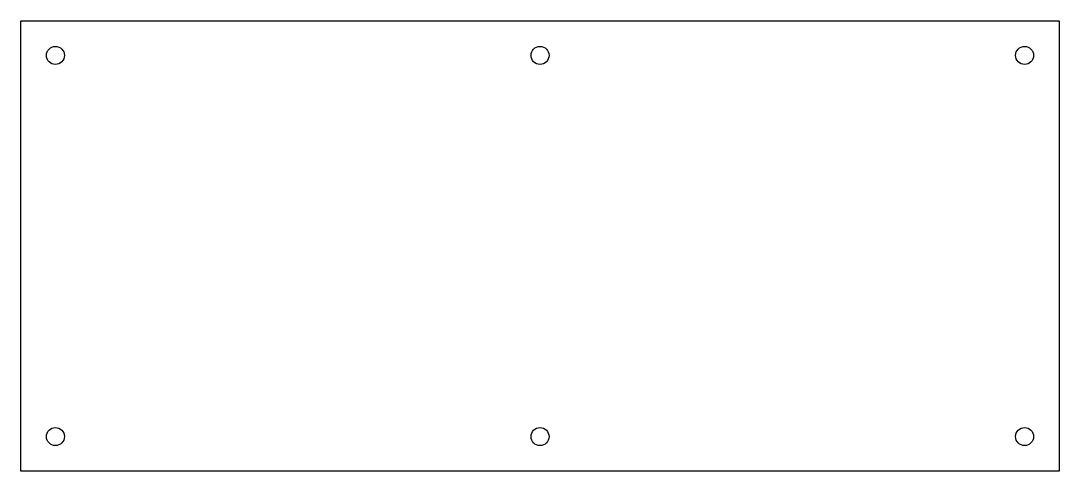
# Model space of a CAD drawing. Header units: millimetres. Extents: x 153 to 453, y -140 to -10.
import ezdxf

# ---------------------------------------------------------------- set-up
doc = ezdxf.new("R2010")
doc.units = ezdxf.units.MM
doc.layers.get('0').update_dxf_attribs({"linetype": 'CONTINUOUS'})

msp = doc.modelspace()

# ---------------------------------------------------------------- linework, layer by layer
msp.add_lwpolyline([(453, -140), (153, -140), (153, -10), (453, -10)], close=True)
for centre in [(163, -20), (303, -20), (443, -20), (163, -130), (303, -130), (443, -130)]:
    msp.add_circle(centre, 2.6)

doc.saveas('drawing.dxf')
